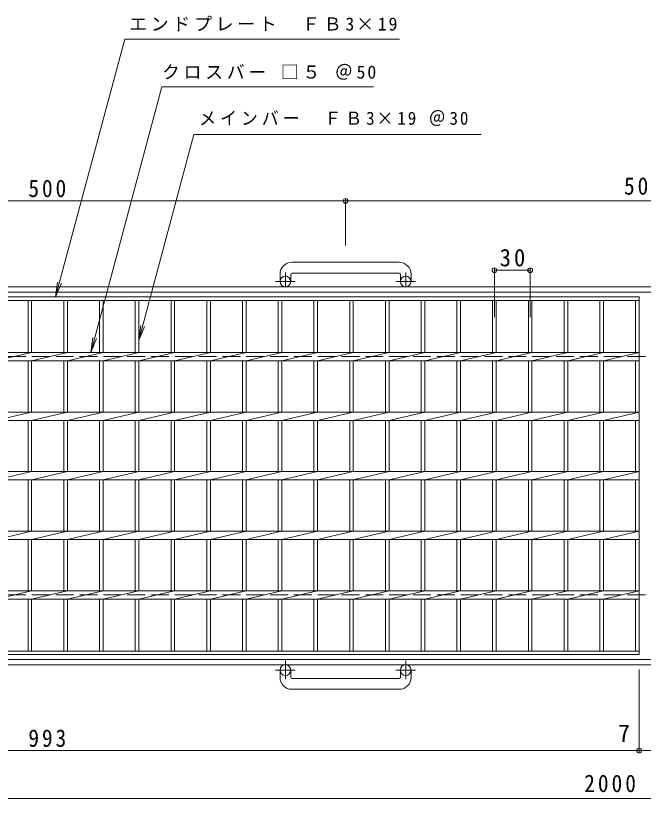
# Model space of a CAD drawing. Units: millimetres, scale not verified. Extents: x -840 to 876, y -685 to 611.
# Drawn here: x -323 to 203, y -45 to 611 of the extents above; entities that cross this region are included whole.
import ezdxf
from ezdxf.enums import TextEntityAlignment as Align

# ---------------------------------------------------------------- set-up
doc = ezdxf.new("R2010")
doc.units = ezdxf.units.MM
doc.header["$LTSCALE"] = 5
doc.header["$PDMODE"] = 32
doc.header["$PDSIZE"] = 4
doc.linetypes.add('CHAIN1', pattern=[8, 5, -1, 1, -1])
doc.linetypes.add('DASHED3', pattern=[4, 3, -1])
for name, color, linetype, lineweight in [('A-1_ピット', 2, 'Continuous', 9), ('A-2_蓋', 3, 'Continuous', 9), ('A-4_寸法', 7, 'Continuous', 9)]:
    doc.layers.add(name, color=color, linetype=linetype, lineweight=lineweight)
doc.styles.add('ＭＳ ゴシック', font='')
doc.styles.get('ＭＳ ゴシック').set_extended_font_data('MS Gothic')

msp = doc.modelspace()

# ---------------------------------------------------------------- linework, layer by layer
at = {"layer": 'A-1_ピット'}
for p, q in [((-1.505, 404.406), (-91.505, 404.406)), ((-101.505, 394.406), (-101.505, 388.306)), ((-92.505, 394.406), (-92.505, 388.306)), ((-91.505, 395.406), (-1.505, 395.406)), ((-0.505, 394.406), (-0.505, 388.306)), ((8.495, 394.406), (8.495, 388.306)), ((385.203, 383.806), (-796.505, 383.806)), ((385.203, 379.307), (-796.505, 379.307)), ((385.203, 71.306), (-796.505, 71.306)), ((385.203, 66.806), (-796.505, 66.806)), ((-101.505, 56.206), (-101.505, 62.306)), ((-92.505, 56.206), (-92.505, 62.306)), ((-0.505, 56.206), (-0.505, 62.306)), ((8.495, 56.206), (8.495, 62.306)), ((-91.505, 55.206), (-1.505, 55.206)), ((-1.505, 46.206), (-91.505, 46.206))]:
    msp.add_line(p, q, dxfattribs=at)
at = {"layer": 'A-1_ピット', "linetype": 'CHAIN1'}
for p, q in [((-97.005, 384.199), (-97.005, 395.797)), ((3.995, 384.199), (3.995, 395.797)), ((-88.842, 388.306), (-105.249, 388.306)), ((12.158, 388.306), (-4.249, 388.306)), ((-97.005, 70.413), (-97.005, 54.816)), ((3.995, 70.413), (3.995, 54.816)), ((-88.842, 62.306), (-105.249, 62.306)), ((12.158, 62.306), (-4.249, 62.306))]:
    msp.add_line(p, q, dxfattribs=at)
at = {"layer": 'A-1_ピット', "linetype": 'DASHED3'}
for p, q in [((385.203, 325.307), (-796.505, 325.307)), ((385.203, 125.306), (-796.505, 125.306))]:
    msp.add_line(p, q, dxfattribs=at)
at = {"layer": 'A-1_ピット'}
for centre in [(-97.005, 388.306), (3.995, 388.306), (-97.005, 62.306), (3.995, 62.306)]:
    msp.add_circle(centre, 4.5, dxfattribs=at)
for centre, radius, start, end in [((-91.505, 394.406), 10, 90, 180), ((-1.505, 394.406), 10, 0, 90), ((-91.505, 394.406), 1, 90, 180), ((-1.505, 394.406), 1, 0, 90), ((-91.505, 56.206), 10, 180, 270), ((-91.505, 56.206), 1, 180, 270), ((-1.505, 56.206), 10, 270, 0), ((-1.505, 56.206), 1, 270, 0)]:
    msp.add_arc(centre, radius, start, end, dxfattribs=at)
at = {"layer": 'A-2_蓋'}
for p, q in [((-793.005, 375.307), (199.996, 375.307)), ((199.996, 375.307), (199.996, 75.306)), ((-793.005, 372.306), (199.996, 372.306)), ((-313.005, 372.306), (-313.005, 328.806)), ((-310.005, 372.306), (-310.005, 328.806)), ((-283.004, 372.306), (-283.004, 328.806)), ((-280.004, 372.306), (-280.004, 328.806)), ((-253.004, 372.306), (-253.004, 328.806)), ((-250.004, 372.306), (-250.004, 328.806)), ((-223.005, 372.306), (-223.005, 328.806)), ((-220.004, 372.306), (-220.004, 328.806)), ((-193.005, 372.306), (-193.005, 328.806)), ((-190.004, 372.306), (-190.004, 328.806)), ((-163.004, 372.306), (-163.004, 328.806)), ((-160.004, 372.306), (-160.004, 328.806)), ((-133.004, 372.306), (-133.004, 328.806)), ((-130.004, 372.306), (-130.004, 328.806)), ((-103.004, 372.306), (-103.004, 328.806)), ((-100.005, 372.306), (-100.005, 328.806)), ((-73.005, 372.306), (-73.005, 328.806)), ((-70.004, 372.306), (-70.004, 328.806)), ((-43.004, 372.306), (-43.004, 328.806)), ((-40.004, 372.306), (-40.004, 328.806)), ((-13.004, 372.306), (-13.004, 328.806)), ((-10.004, 372.306), (-10.004, 328.806)), ((16.995, 372.306), (16.995, 328.806)), ((19.995, 372.306), (19.995, 328.806)), ((46.995, 372.306), (46.995, 328.806)), ((49.996, 372.306), (49.996, 328.806)), ((76.995, 372.306), (76.995, 328.806)), ((79.996, 372.306), (79.996, 328.806)), ((106.996, 372.306), (106.996, 328.806)), ((109.996, 372.306), (109.996, 328.806)), ((136.995, 372.306), (136.995, 328.806)), ((139.995, 372.306), (139.995, 328.806)), ((166.996, 372.306), (166.996, 328.806)), ((169.996, 372.306), (169.996, 328.806)), ((196.996, 372.306), (196.996, 328.806)), ((-793.005, 328.806), (199.996, 328.806)), ((-310.004, 328.806), (-340.005, 321.807)), ((-280.004, 328.806), (-310.005, 321.807)), ((-250.004, 328.806), (-280.004, 321.807)), ((-220.004, 328.806), (-250.004, 321.807)), ((-190.004, 328.806), (-220.004, 321.807)), ((-160.004, 328.806), (-190.004, 321.807)), ((-130.004, 328.806), (-160.004, 321.807)), ((-100.004, 328.806), (-130.004, 321.807)), ((-70.004, 328.806), (-100.005, 321.807)), ((-40.004, 328.806), (-70.004, 321.807)), ((-10.004, 328.806), (-40.004, 321.807)), ((19.996, 328.806), (-10.004, 321.807)), ((49.996, 328.806), (19.995, 321.807)), ((79.996, 328.806), (49.996, 321.807)), ((109.996, 328.806), (79.996, 321.807)), ((139.996, 328.806), (109.996, 321.807)), ((169.996, 328.806), (139.995, 321.807)), ((199.996, 328.806), (169.996, 321.807)), ((-793.005, 321.807), (199.996, 321.807)), ((-313.005, 321.807), (-313.005, 278.806)), ((-310.005, 321.807), (-310.005, 278.806)), ((-283.004, 321.807), (-283.004, 278.806)), ((-280.004, 321.807), (-280.004, 278.806)), ((-253.004, 321.807), (-253.004, 278.806)), ((-250.004, 321.807), (-250.004, 278.806)), ((-223.005, 321.807), (-223.005, 278.806)), ((-220.004, 321.807), (-220.004, 278.806)), ((-193.005, 321.807), (-193.005, 278.806)), ((-190.004, 321.807), (-190.004, 278.806)), ((-163.004, 321.807), (-163.004, 278.806)), ((-160.004, 321.807), (-160.004, 278.806)), ((-133.004, 321.807), (-133.004, 278.806)), ((-130.004, 321.807), (-130.004, 278.806)), ((-103.004, 321.807), (-103.004, 278.806)), ((-100.005, 321.807), (-100.005, 278.806)), ((-73.005, 321.807), (-73.005, 278.806)), ((-70.004, 321.807), (-70.004, 278.806)), ((-43.004, 321.807), (-43.004, 278.806)), ((-40.004, 321.807), (-40.004, 278.806)), ((-13.004, 321.807), (-13.004, 278.806)), ((-10.004, 321.807), (-10.004, 278.806)), ((16.995, 321.807), (16.995, 278.806)), ((19.995, 321.807), (19.995, 278.806)), ((46.995, 321.807), (46.995, 278.806)), ((49.996, 321.807), (49.996, 278.806)), ((76.995, 321.807), (76.995, 278.806)), ((79.996, 321.807), (79.996, 278.806)), ((106.996, 321.807), (106.996, 278.806)), ((109.996, 321.807), (109.996, 278.806)), ((136.995, 321.807), (136.995, 278.806)), ((139.995, 321.807), (139.995, 278.806)), ((166.996, 321.807), (166.996, 278.806)), ((169.996, 321.807), (169.996, 278.806)), ((196.996, 321.807), (196.996, 278.806)), ((-793.005, 278.806), (199.996, 278.806)), ((-310.004, 278.806), (-340.005, 271.806)), ((-280.004, 278.806), (-310.005, 271.806)), ((-250.004, 278.806), (-280.004, 271.806)), ((-220.004, 278.806), (-250.004, 271.806)), ((-190.004, 278.806), (-220.004, 271.806)), ((-160.004, 278.806), (-190.004, 271.806)), ((-130.004, 278.806), (-160.004, 271.806)), ((-100.004, 278.806), (-130.004, 271.806)), ((-70.004, 278.806), (-100.005, 271.806)), ((-40.004, 278.806), (-70.004, 271.806)), ((-10.004, 278.806), (-40.004, 271.806)), ((19.996, 278.806), (-10.004, 271.806)), ((49.996, 278.806), (19.995, 271.806)), ((79.996, 278.806), (49.996, 271.806)), ((109.996, 278.806), (79.996, 271.806)), ((139.996, 278.806), (109.996, 271.806)), ((169.996, 278.806), (139.995, 271.806)), ((199.996, 278.806), (169.996, 271.806)), ((-793.005, 271.806), (199.996, 271.806)), ((-313.005, 271.806), (-313.005, 228.806)), ((-310.005, 271.806), (-310.005, 228.806)), ((-283.004, 271.806), (-283.004, 228.806)), ((-280.004, 271.806), (-280.004, 228.806)), ((-253.004, 271.806), (-253.004, 228.806)), ((-250.004, 271.806), (-250.004, 228.806)), ((-223.005, 271.806), (-223.005, 228.806)), ((-220.004, 271.806), (-220.004, 228.806)), ((-193.005, 271.806), (-193.005, 228.806)), ((-190.004, 271.806), (-190.004, 228.806)), ((-163.004, 271.806), (-163.004, 228.806)), ((-160.004, 271.806), (-160.004, 228.806)), ((-133.004, 271.806), (-133.004, 228.806)), ((-130.004, 271.806), (-130.004, 228.806)), ((-103.004, 271.806), (-103.004, 228.806)), ((-100.005, 271.806), (-100.005, 228.806)), ((-73.005, 271.806), (-73.005, 228.806)), ((-70.004, 271.806), (-70.004, 228.806)), ((-43.004, 271.806), (-43.004, 228.806)), ((-40.004, 271.806), (-40.004, 228.806)), ((-13.004, 271.806), (-13.004, 228.806)), ((-10.004, 271.806), (-10.004, 228.806)), ((16.995, 271.806), (16.995, 228.806)), ((19.995, 271.806), (19.995, 228.806)), ((46.995, 271.806), (46.995, 228.806)), ((49.996, 271.806), (49.996, 228.806)), ((76.995, 271.806), (76.995, 228.806)), ((79.996, 271.806), (79.996, 228.806)), ((106.996, 271.806), (106.996, 228.806)), ((109.996, 271.806), (109.996, 228.806)), ((136.995, 271.806), (136.995, 228.806)), ((139.995, 271.806), (139.995, 228.806)), ((166.996, 271.806), (166.996, 228.806)), ((169.996, 271.806), (169.996, 228.806)), ((196.996, 271.806), (196.996, 228.806)), ((-793.005, 228.806), (199.996, 228.806)), ((-310.004, 228.806), (-340.005, 221.807)), ((-280.004, 228.806), (-310.005, 221.807)), ((-250.004, 228.806), (-280.004, 221.807)), ((-220.004, 228.806), (-250.004, 221.807)), ((-190.004, 228.806), (-220.004, 221.807)), ((-160.004, 228.806), (-190.004, 221.807)), ((-130.004, 228.806), (-160.004, 221.807)), ((-100.004, 228.806), (-130.004, 221.807)), ((-70.004, 228.806), (-100.005, 221.807)), ((-40.004, 228.806), (-70.004, 221.807)), ((-10.004, 228.806), (-40.004, 221.807)), ((19.996, 228.806), (-10.004, 221.807)), ((49.996, 228.806), (19.995, 221.807)), ((79.996, 228.806), (49.996, 221.807)), ((109.996, 228.806), (79.996, 221.807)), ((139.996, 228.806), (109.996, 221.807)), ((169.996, 228.806), (139.995, 221.807)), ((199.996, 228.806), (169.996, 221.807)), ((-793.005, 221.807), (199.996, 221.807)), ((-313.005, 221.807), (-313.005, 178.806)), ((-310.005, 221.807), (-310.005, 178.806)), ((-283.004, 221.807), (-283.004, 178.806)), ((-280.004, 221.807), (-280.004, 178.806)), ((-253.004, 221.807), (-253.004, 178.806)), ((-250.004, 221.807), (-250.004, 178.806)), ((-223.005, 221.807), (-223.005, 178.806)), ((-220.004, 221.807), (-220.004, 178.806)), ((-193.005, 221.807), (-193.005, 178.806)), ((-190.004, 221.807), (-190.004, 178.806)), ((-163.004, 221.807), (-163.004, 178.806)), ((-160.004, 221.807), (-160.004, 178.806)), ((-133.004, 221.807), (-133.004, 178.806)), ((-130.004, 221.807), (-130.004, 178.806)), ((-103.004, 221.807), (-103.004, 178.806)), ((-100.005, 221.807), (-100.005, 178.806)), ((-73.005, 221.807), (-73.005, 178.806)), ((-70.004, 221.807), (-70.004, 178.806)), ((-43.004, 221.807), (-43.004, 178.806)), ((-40.004, 221.807), (-40.004, 178.806)), ((-13.004, 221.807), (-13.004, 178.806)), ((-10.004, 221.807), (-10.004, 178.806)), ((16.995, 221.807), (16.995, 178.806)), ((19.995, 221.807), (19.995, 178.806)), ((46.995, 221.807), (46.995, 178.806)), ((49.996, 221.807), (49.996, 178.806)), ((76.995, 221.807), (76.995, 178.806)), ((79.996, 221.807), (79.996, 178.806)), ((106.996, 221.807), (106.996, 178.806)), ((109.996, 221.807), (109.996, 178.806)), ((136.995, 221.807), (136.995, 178.806)), ((139.995, 221.807), (139.995, 178.806)), ((166.996, 221.807), (166.996, 178.806)), ((169.996, 221.807), (169.996, 178.806)), ((196.996, 221.807), (196.996, 178.806)), ((-793.005, 178.806), (199.996, 178.806)), ((-310.004, 178.806), (-340.005, 171.806)), ((-280.004, 178.806), (-310.005, 171.806)), ((-250.004, 178.806), (-280.004, 171.806)), ((-220.004, 178.806), (-250.004, 171.806)), ((-190.004, 178.806), (-220.004, 171.806)), ((-160.004, 178.806), (-190.004, 171.806)), ((-130.004, 178.806), (-160.004, 171.806)), ((-100.004, 178.806), (-130.004, 171.806)), ((-70.004, 178.806), (-100.005, 171.806)), ((-40.004, 178.806), (-70.004, 171.806)), ((-10.004, 178.806), (-40.004, 171.806)), ((19.996, 178.806), (-10.004, 171.806)), ((49.996, 178.806), (19.995, 171.806)), ((79.996, 178.806), (49.996, 171.806)), ((109.996, 178.806), (79.996, 171.806)), ((139.996, 178.806), (109.996, 171.806)), ((169.996, 178.806), (139.995, 171.806)), ((199.996, 178.806), (169.996, 171.806)), ((-793.005, 171.806), (199.996, 171.806)), ((-313.005, 171.806), (-313.005, 128.806)), ((-310.005, 171.806), (-310.005, 128.806)), ((-283.004, 171.806), (-283.004, 128.806)), ((-280.004, 171.806), (-280.004, 128.806)), ((-253.004, 171.806), (-253.004, 128.806)), ((-250.004, 171.806), (-250.004, 128.806)), ((-223.005, 171.806), (-223.005, 128.806)), ((-220.004, 171.806), (-220.004, 128.806)), ((-193.005, 171.806), (-193.005, 128.806)), ((-190.004, 171.806), (-190.004, 128.806)), ((-163.004, 171.806), (-163.004, 128.806)), ((-160.004, 171.806), (-160.004, 128.806)), ((-133.004, 171.806), (-133.004, 128.806)), ((-130.004, 171.806), (-130.004, 128.806)), ((-103.004, 171.806), (-103.004, 128.806)), ((-100.005, 171.806), (-100.005, 128.806)), ((-73.005, 171.806), (-73.005, 128.806)), ((-70.004, 171.806), (-70.004, 128.806)), ((-43.004, 171.806), (-43.004, 128.806)), ((-40.004, 171.806), (-40.004, 128.806)), ((-13.004, 171.806), (-13.004, 128.806)), ((-10.004, 171.806), (-10.004, 128.806)), ((16.995, 171.806), (16.995, 128.806)), ((19.995, 171.806), (19.995, 128.806)), ((46.995, 171.806), (46.995, 128.806)), ((49.996, 171.806), (49.996, 128.806)), ((76.995, 171.806), (76.995, 128.806)), ((79.996, 171.806), (79.996, 128.806)), ((106.996, 171.806), (106.996, 128.806)), ((109.996, 171.806), (109.996, 128.806)), ((136.995, 171.806), (136.995, 128.806)), ((139.995, 171.806), (139.995, 128.806)), ((166.996, 171.806), (166.996, 128.806)), ((169.996, 171.806), (169.996, 128.806)), ((196.996, 171.806), (196.996, 128.806)), ((-793.005, 128.806), (199.996, 128.806)), ((-310.004, 128.806), (-340.005, 121.807)), ((-280.004, 128.806), (-310.005, 121.807)), ((-250.004, 128.806), (-280.004, 121.807)), ((-220.004, 128.806), (-250.004, 121.807)), ((-190.004, 128.806), (-220.004, 121.807)), ((-160.004, 128.806), (-190.004, 121.807)), ((-130.004, 128.806), (-160.004, 121.807)), ((-100.004, 128.806), (-130.004, 121.807)), ((-70.004, 128.806), (-100.005, 121.807)), ((-40.004, 128.806), (-70.004, 121.807)), ((-10.004, 128.806), (-40.004, 121.807)), ((19.996, 128.806), (-10.004, 121.807)), ((49.996, 128.806), (19.995, 121.807)), ((79.996, 128.806), (49.996, 121.807)), ((109.996, 128.806), (79.996, 121.807)), ((139.996, 128.806), (109.996, 121.807)), ((169.996, 128.806), (139.995, 121.807)), ((199.996, 128.806), (169.996, 121.807)), ((-793.005, 121.807), (199.996, 121.807)), ((-313.005, 121.807), (-313.005, 78.307)), ((-310.005, 121.807), (-310.005, 78.307)), ((-283.004, 121.807), (-283.004, 78.307)), ((-280.004, 121.807), (-280.004, 78.307)), ((-253.004, 121.807), (-253.004, 78.307)), ((-250.004, 121.807), (-250.004, 78.307)), ((-223.005, 121.807), (-223.005, 78.307)), ((-220.004, 121.807), (-220.004, 78.307)), ((-193.005, 121.807), (-193.005, 78.307)), ((-190.004, 121.807), (-190.004, 78.307)), ((-163.004, 121.807), (-163.004, 78.307)), ((-160.004, 121.807), (-160.004, 78.307)), ((-133.004, 121.807), (-133.004, 78.307)), ((-130.004, 121.807), (-130.004, 78.307)), ((-103.004, 121.807), (-103.004, 78.307)), ((-100.005, 121.807), (-100.005, 78.307)), ((-73.005, 121.807), (-73.005, 78.307)), ((-70.004, 121.807), (-70.004, 78.307)), ((-43.004, 121.807), (-43.004, 78.307)), ((-40.004, 121.807), (-40.004, 78.307)), ((-13.004, 121.807), (-13.004, 78.307)), ((-10.004, 121.807), (-10.004, 78.307)), ((16.995, 121.807), (16.995, 78.307)), ((19.995, 121.807), (19.995, 78.307)), ((46.995, 121.807), (46.995, 78.307)), ((49.996, 121.807), (49.996, 78.307)), ((76.995, 121.807), (76.995, 78.307)), ((79.996, 121.807), (79.996, 78.307)), ((106.996, 121.807), (106.996, 78.307)), ((109.996, 121.807), (109.996, 78.307)), ((136.995, 121.807), (136.995, 78.307)), ((139.995, 121.807), (139.995, 78.307)), ((166.996, 121.807), (166.996, 78.307)), ((169.996, 121.807), (169.996, 78.307)), ((196.996, 121.807), (196.996, 78.307)), ((199.996, 78.307), (-793.005, 78.307)), ((199.996, 75.306), (-793.005, 75.306))]:
    msp.add_line(p, q, dxfattribs=at)
at = {"layer": 'A-4_寸法'}
for p, q in [((-260.297, 328.806), (-200.624, 551.507)), ((-200.624, 551.507), (-23.019, 551.507)), ((-220.004, 339.139), (-173.818, 511.507)), ((-173.818, 511.507), (67.401, 511.507)), ((-796.505, 455.906), (384.225, 455.906)), ((-46.505, 418.406), (-46.505, 457.406)), ((78.496, 358.377), (78.496, 399.28)), ((78.496, 397.78), (108.496, 397.78)), ((108.496, 358.377), (108.496, 399.28)), ((-289.85, 375.307), (-288.218, 387.7)), ((-289.85, 375.307), (-285.066, 386.855)), ((-220.004, 339.139), (-218.373, 351.532)), ((-220.004, 339.139), (-215.22, 350.688)), ((-260.297, 328.806), (-258.665, 341.199)), ((-260.297, 328.806), (-255.513, 340.355)), ((199.996, 62.806), (199.996, -6.794)), ((-840.261, -5.294), (385.203, -5.294)), ((-796.505, -45.295), (385.203, -45.295))]:
    msp.add_line(p, q, dxfattribs=at)
msp.add_lwpolyline([(-289.85, 375.307), (-231.919, 591.507), (-1.197, 591.507)], dxfattribs=at)
for p in [(-46.505, 455.906), (78.496, 397.78), (108.496, 397.78), (199.996, -5.294)]:
    msp.add_point(p, dxfattribs=at)

# ---------------------------------------------------------------- texts
at = {"layer": 'A-4_寸法', "color": 2, "style": 'ＭＳ ゴシック'}
msp.add_text('7', height=14.66, dxfattribs=at).set_placement((182.347, -2.294), align=Align.BOTTOM_LEFT)
at = {"layer": 'A-4_寸法', "char_height": 11, "attachment_point": 7, "style": 'ＭＳ ゴシック'}
for s, insert in [('\\T1.21;エンドプレート\\~\\~ＦＢ3×19', (-228.169, 598.22)), ('\\T1.21;クロスバー\\~□５\\~＠50', (-200.624, 557.496)), ('\\T1.23;\\W0.95;メインバー\\~\\~ＦＢ3×19\\~＠30', (-169.443, 518.742))]:
    msp.add_mtext(s, dxfattribs=dict(at, insert=insert))
at = {"layer": 'A-4_寸法', "color": 2, "char_height": 14.66, "attachment_point": 7, "style": 'ＭＳ ゴシック'}
for s, insert in [('\\T1.27;\\W0.9;500', (-312.755, 458.906)), ('\\T1.27;\\W0.9;500', (187.245, 460.906)), ('\\T1.27;\\W0.95;30', (82.871, 400.78)), ('\\T1.27;\\W0.9;993', (-312.755, -2.294)), ('\\T1.28;\\W0.9;2000', (153.827, -40.294))]:
    msp.add_mtext(s, dxfattribs=dict(at, insert=insert))

doc.saveas('drawing.dxf')
